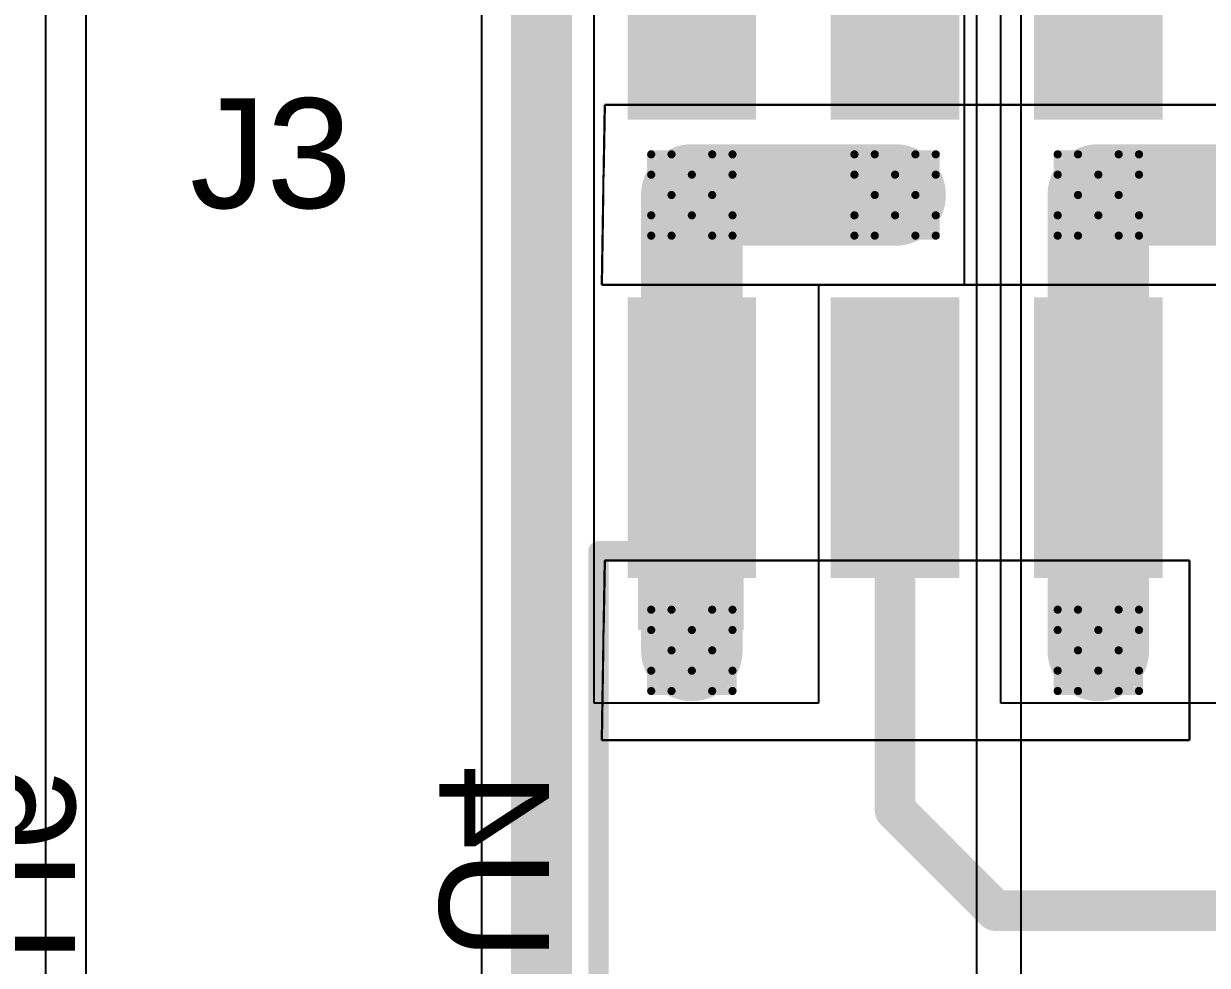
# Model space of a CAD drawing. Header units: inches. Extents: x -6 to 328, y -6 to 90.
# Drawn here: x 15.78 to 23.17, y 2.04 to 7.92 of the extents above; entities that cross this region are included whole.
import ezdxf

# ---------------------------------------------------------------- set-up
doc = ezdxf.new("R2010")
doc.units = ezdxf.units.IN
for name, color, linetype in [('Bottom Layer', 5, 'Continuous'), ('Bottom Overlay', 54, 'Continuous'), ('Bottom Paste', 16, 'Continuous'), ('Bottom Solder', 6, 'Continuous'), ('Designators', 56, 'Continuous'), ('Drill Drawing', 1, 'Continuous'), ('GND', 76, 'Continuous'), ('PWR', 16, 'Continuous'), ('Top Layer', 1, 'Continuous'), ('Via Holes', 16, 'Continuous')]:
    doc.layers.add(name, color=color, linetype=linetype)
doc.styles.add('Arial', font='', dxfattribs={"height": 0.2})
doc.styles.get('Arial').set_extended_font_data('Arial')

# ---------------------------------------------------------------- blocks, each defined once
blk = doc.blocks.new('SOIC_8_B_5')
at = {"layer": 'Bottom Layer'}
for points in [[(-3.475, 1.605), (-3.475, 2.205), (-1.925, 2.205), (-1.925, 1.605)], [(1.925, 1.605), (1.925, 2.205), (3.475, 2.205), (3.475, 1.605)], [(-3.475, 0.335), (-3.475, 0.935), (-1.925, 0.935), (-1.925, 0.335)], [(1.925, 0.335), (1.925, 0.935), (3.475, 0.935), (3.475, 0.335)], [(-3.475, -0.935), (-3.475, -0.335), (-1.925, -0.335), (-1.925, -0.935)], [(1.925, -0.935), (1.925, -0.335), (3.475, -0.335), (3.475, -0.935)], [(-3.475, -2.205), (-3.475, -1.605), (-1.925, -1.605), (-1.925, -2.205)], [(1.925, -2.205), (1.925, -1.605), (3.475, -1.605), (3.475, -2.205)]]:
    blk.add_hatch(color=5, dxfattribs=at).paths.add_polyline_path(points)
at = {"layer": 'Bottom Overlay'}
blk.add_hatch(color=54, dxfattribs=at).paths.add_polyline_path([(-1.8285, -2.2427), (-1.4983, -2.2427), (-1.4983, -1.5823), (-1.8285, -1.5823)])
at = {"layer": 'Bottom Paste'}
for points in [[(-3.475, 1.605), (-3.475, 2.205), (-1.925, 2.205), (-1.925, 1.605)], [(1.925, 1.605), (1.925, 2.205), (3.475, 2.205), (3.475, 1.605)], [(-3.475, 0.335), (-3.475, 0.935), (-1.925, 0.935), (-1.925, 0.335)], [(1.925, 0.335), (1.925, 0.935), (3.475, 0.935), (3.475, 0.335)], [(-3.475, -0.935), (-3.475, -0.335), (-1.925, -0.335), (-1.925, -0.935)], [(1.925, -0.935), (1.925, -0.335), (3.475, -0.335), (3.475, -0.935)], [(-3.475, -2.205), (-3.475, -1.605), (-1.925, -1.605), (-1.925, -2.205)], [(1.925, -2.205), (1.925, -1.605), (3.475, -1.605), (3.475, -2.205)]]:
    blk.add_hatch(color=16, dxfattribs=at).paths.add_polyline_path(points)
at = {"layer": 'Bottom Solder'}
for points in [[(-3.5766, 1.5034), (-3.5766, 2.3066), (-1.8234, 2.3066), (-1.8234, 1.5034)], [(1.8234, 1.5034), (1.8234, 2.3066), (3.5766, 2.3066), (3.5766, 1.5034)], [(-3.5766, 0.2334), (-3.5766, 1.0366), (-1.8234, 1.0366), (-1.8234, 0.2334)], [(1.8234, 0.2334), (1.8234, 1.0366), (3.5766, 1.0366), (3.5766, 0.2334)], [(-3.5766, -1.0366), (-3.5766, -0.2334), (-1.8234, -0.2334), (-1.8234, -1.0366)], [(1.8234, -1.0366), (1.8234, -0.2334), (3.5766, -0.2334), (3.5766, -1.0366)], [(-3.5766, -2.3066), (-3.5766, -1.5034), (-1.8234, -1.5034), (-1.8234, -2.3066)], [(1.8234, -2.3066), (1.8234, -1.5034), (3.5766, -1.5034), (3.5766, -2.3066)]]:
    blk.add_hatch(color=6, dxfattribs=at).paths.add_polyline_path(points)
at = {"layer": 'Bottom Overlay'}
for points in [[(1.9906, 2.4892, 0.127, 0.127, 0), (-1.9906, 2.4892, 0.127, 0.127, 0)], [(-1.9906, 2.3114, 0.127, 0.127, 0), (-1.9906, 2.4892, 0.127, 0.127, 0)], [(1.9906, 2.3114, 0.127, 0.127, 0), (1.9906, 2.4892, 0.127, 0.127, 0)], [(-3.7592, -2.032, 0.127, 0.127, 0), (-3.7592, -1.778, 0.127, 0.127, 0)], [(-3.6322, -1.905, 0.127, 0.127, 0), (-3.7592, -1.778, 0.127, 0.127, 0)], [(-3.7592, -2.032, 0.127, 0.127, 0), (-3.6322, -1.905, 0.127, 0.127, 0)], [(-1.9906, -2.4892, 0.127, 0.127, 0), (-1.9906, -2.3114, 0.127, 0.127, 0)], [(1.9906, -2.4892, 0.127, 0.127, 0), (1.9906, -2.3114, 0.127, 0.127, 0)], [(1.9906, -2.4892, 0.127, 0.127, 0), (-1.9906, -2.4892, 0.127, 0.127, 0)]]:
    blk.add_lwpolyline(points, format="xyseb", dxfattribs=at)
for points in [[(-2.0223, 2.4892, 0.0635, 0.0635, 1), (-1.9588, 2.4892, 0.0635, 0.0635, 1)], [(-2.0223, 2.4892, 0.0635, 0.0635, 1), (-1.9588, 2.4892, 0.0635, 0.0635, 1)], [(1.9588, 2.4892, 0.0635, 0.0635, 1), (2.0223, 2.4892, 0.0635, 0.0635, 1)], [(1.9588, 2.4892, 0.0635, 0.0635, 1), (2.0223, 2.4892, 0.0635, 0.0635, 1)], [(-2.0223, 2.3114, 0.0635, 0.0635, 1), (-1.9588, 2.3114, 0.0635, 0.0635, 1)], [(1.9588, 2.3114, 0.0635, 0.0635, 1), (2.0223, 2.3114, 0.0635, 0.0635, 1)], [(-3.791, -1.778, 0.0635, 0.0635, 1), (-3.7275, -1.778, 0.0635, 0.0635, 1)], [(-3.791, -1.778, 0.0635, 0.0635, 1), (-3.7275, -1.778, 0.0635, 0.0635, 1)], [(-3.6639, -1.905, 0.0635, 0.0635, 1), (-3.6004, -1.905, 0.0635, 0.0635, 1)], [(-3.6639, -1.905, 0.0635, 0.0635, 1), (-3.6004, -1.905, 0.0635, 0.0635, 1)], [(-3.791, -2.032, 0.0635, 0.0635, 1), (-3.7275, -2.032, 0.0635, 0.0635, 1)], [(-3.791, -2.032, 0.0635, 0.0635, 1), (-3.7275, -2.032, 0.0635, 0.0635, 1)], [(-2.0223, -2.3114, 0.0635, 0.0635, 1), (-1.9588, -2.3114, 0.0635, 0.0635, 1)], [(1.9588, -2.3114, 0.0635, 0.0635, 1), (2.0223, -2.3114, 0.0635, 0.0635, 1)], [(-2.0223, -2.4892, 0.0635, 0.0635, 1), (-1.9588, -2.4892, 0.0635, 0.0635, 1)], [(-2.0223, -2.4892, 0.0635, 0.0635, 1), (-1.9588, -2.4892, 0.0635, 0.0635, 1)], [(1.9588, -2.4892, 0.0635, 0.0635, 1), (2.0223, -2.4892, 0.0635, 0.0635, 1)], [(1.9588, -2.4892, 0.0635, 0.0635, 1), (2.0223, -2.4892, 0.0635, 0.0635, 1)]]:
    blk.add_lwpolyline(points, format="xyseb", close=True, dxfattribs=at)
blk = doc.blocks.new('SOIC_8_B_6')
at = {"layer": 'Bottom Layer'}
for points in [[(-3.475, 1.605), (-3.475, 2.205), (-1.925, 2.205), (-1.925, 1.605)], [(1.925, 1.605), (1.925, 2.205), (3.475, 2.205), (3.475, 1.605)], [(-3.475, 0.335), (-3.475, 0.935), (-1.925, 0.935), (-1.925, 0.335)], [(1.925, 0.335), (1.925, 0.935), (3.475, 0.935), (3.475, 0.335)], [(-3.475, -0.935), (-3.475, -0.335), (-1.925, -0.335), (-1.925, -0.935)], [(1.925, -0.935), (1.925, -0.335), (3.475, -0.335), (3.475, -0.935)], [(-3.475, -2.205), (-3.475, -1.605), (-1.925, -1.605), (-1.925, -2.205)], [(1.925, -2.205), (1.925, -1.605), (3.475, -1.605), (3.475, -2.205)]]:
    blk.add_hatch(color=5, dxfattribs=at).paths.add_polyline_path(points)
at = {"layer": 'Bottom Overlay'}
blk.add_hatch(color=54, dxfattribs=at).paths.add_polyline_path([(-1.8286, -2.2422), (-1.4984, -2.2422), (-1.4984, -1.5818), (-1.8286, -1.5818)])
at = {"layer": 'Bottom Paste'}
for points in [[(-3.475, 1.605), (-3.475, 2.205), (-1.925, 2.205), (-1.925, 1.605)], [(1.925, 1.605), (1.925, 2.205), (3.475, 2.205), (3.475, 1.605)], [(-3.475, 0.335), (-3.475, 0.935), (-1.925, 0.935), (-1.925, 0.335)], [(1.925, 0.335), (1.925, 0.935), (3.475, 0.935), (3.475, 0.335)], [(-3.475, -0.935), (-3.475, -0.335), (-1.925, -0.335), (-1.925, -0.935)], [(1.925, -0.935), (1.925, -0.335), (3.475, -0.335), (3.475, -0.935)], [(-3.475, -2.205), (-3.475, -1.605), (-1.925, -1.605), (-1.925, -2.205)], [(1.925, -2.205), (1.925, -1.605), (3.475, -1.605), (3.475, -2.205)]]:
    blk.add_hatch(color=16, dxfattribs=at).paths.add_polyline_path(points)
at = {"layer": 'Bottom Solder'}
for points in [[(-3.5766, 1.5034), (-3.5766, 2.3066), (-1.8234, 2.3066), (-1.8234, 1.5034)], [(1.8234, 1.5034), (1.8234, 2.3066), (3.5766, 2.3066), (3.5766, 1.5034)], [(-3.5766, 0.2334), (-3.5766, 1.0366), (-1.8234, 1.0366), (-1.8234, 0.2334)], [(1.8234, 0.2334), (1.8234, 1.0366), (3.5766, 1.0366), (3.5766, 0.2334)], [(-3.5766, -1.0366), (-3.5766, -0.2334), (-1.8234, -0.2334), (-1.8234, -1.0366)], [(1.8234, -1.0366), (1.8234, -0.2334), (3.5766, -0.2334), (3.5766, -1.0366)], [(-3.5766, -2.3066), (-3.5766, -1.5034), (-1.8234, -1.5034), (-1.8234, -2.3066)], [(1.8234, -2.3066), (1.8234, -1.5034), (3.5766, -1.5034), (3.5766, -2.3066)]]:
    blk.add_hatch(color=6, dxfattribs=at).paths.add_polyline_path(points)
at = {"layer": 'Bottom Overlay'}
for points in [[(1.9906, 2.4892, 0.127, 0.127, 0), (-1.9906, 2.4892, 0.127, 0.127, 0)], [(-1.9906, 2.3114, 0.127, 0.127, 0), (-1.9906, 2.4892, 0.127, 0.127, 0)], [(1.9906, 2.3114, 0.127, 0.127, 0), (1.9906, 2.4892, 0.127, 0.127, 0)], [(-3.7592, -2.032, 0.127, 0.127, 0), (-3.7592, -1.778, 0.127, 0.127, 0)], [(-3.6322, -1.905, 0.127, 0.127, 0), (-3.7592, -1.778, 0.127, 0.127, 0)], [(-3.7592, -2.032, 0.127, 0.127, 0), (-3.6322, -1.905, 0.127, 0.127, 0)], [(-1.9906, -2.4892, 0.127, 0.127, 0), (-1.9906, -2.3114, 0.127, 0.127, 0)], [(1.9906, -2.4892, 0.127, 0.127, 0), (1.9906, -2.3114, 0.127, 0.127, 0)], [(1.9906, -2.4892, 0.127, 0.127, 0), (-1.9906, -2.4892, 0.127, 0.127, 0)]]:
    blk.add_lwpolyline(points, format="xyseb", dxfattribs=at)
for points in [[(-2.0223, 2.4892, 0.0635, 0.0635, 1), (-1.9588, 2.4892, 0.0635, 0.0635, 1)], [(-2.0223, 2.4892, 0.0635, 0.0635, 1), (-1.9588, 2.4892, 0.0635, 0.0635, 1)], [(1.9588, 2.4892, 0.0635, 0.0635, 1), (2.0223, 2.4892, 0.0635, 0.0635, 1)], [(1.9588, 2.4892, 0.0635, 0.0635, 1), (2.0223, 2.4892, 0.0635, 0.0635, 1)], [(-2.0223, 2.3114, 0.0635, 0.0635, 1), (-1.9588, 2.3114, 0.0635, 0.0635, 1)], [(1.9588, 2.3114, 0.0635, 0.0635, 1), (2.0223, 2.3114, 0.0635, 0.0635, 1)], [(-3.791, -1.778, 0.0635, 0.0635, 1), (-3.7275, -1.778, 0.0635, 0.0635, 1)], [(-3.791, -1.778, 0.0635, 0.0635, 1), (-3.7275, -1.778, 0.0635, 0.0635, 1)], [(-3.6639, -1.905, 0.0635, 0.0635, 1), (-3.6004, -1.905, 0.0635, 0.0635, 1)], [(-3.6639, -1.905, 0.0635, 0.0635, 1), (-3.6004, -1.905, 0.0635, 0.0635, 1)], [(-3.791, -2.032, 0.0635, 0.0635, 1), (-3.7275, -2.032, 0.0635, 0.0635, 1)], [(-3.791, -2.032, 0.0635, 0.0635, 1), (-3.7275, -2.032, 0.0635, 0.0635, 1)], [(-2.0223, -2.3114, 0.0635, 0.0635, 1), (-1.9588, -2.3114, 0.0635, 0.0635, 1)], [(1.9588, -2.3114, 0.0635, 0.0635, 1), (2.0223, -2.3114, 0.0635, 0.0635, 1)], [(-2.0223, -2.4892, 0.0635, 0.0635, 1), (-1.9588, -2.4892, 0.0635, 0.0635, 1)], [(-2.0223, -2.4892, 0.0635, 0.0635, 1), (-1.9588, -2.4892, 0.0635, 0.0635, 1)], [(1.9588, -2.4892, 0.0635, 0.0635, 1), (2.0223, -2.4892, 0.0635, 0.0635, 1)], [(1.9588, -2.4892, 0.0635, 0.0635, 1), (2.0223, -2.4892, 0.0635, 0.0635, 1)]]:
    blk.add_lwpolyline(points, format="xyseb", close=True, dxfattribs=at)

msp = doc.modelspace()

# ---------------------------------------------------------------- hatches: boundary and pattern name
at = {"layer": 'Bottom Layer'}
h = msp.add_hatch(color=5, dxfattribs=at)
edge = h.paths.add_edge_path()
edge.add_arc((19.9532, 6.8476), 0.3, 0, 360)
h = msp.add_hatch(color=5, dxfattribs=at)
edge = h.paths.add_edge_path()
edge.add_arc((21.2232, 6.8476), 0.3, 0, 360)
h = msp.add_hatch(color=5, dxfattribs=at)
edge = h.paths.add_edge_path()
edge.add_arc((22.4932, 6.8476), 0.3, 0, 360)
h = msp.add_hatch(color=5, dxfattribs=at)
edge = h.paths.add_edge_path()
edge.add_arc((19.9532, 4.0028), 0.3, 0, 360)
h = msp.add_hatch(color=5, dxfattribs=at)
edge = h.paths.add_edge_path()
edge.add_arc((22.4932, 4.0028), 0.3, 0, 360)
at = {"layer": 'GND'}
h = msp.add_hatch(color=76, dxfattribs=at)
edge = h.paths.add_edge_path()
edge.add_arc((19.9532, 6.8476), 0.3, 0, 360)
h = msp.add_hatch(color=76, dxfattribs=at)
edge = h.paths.add_edge_path()
edge.add_arc((21.2232, 6.8476), 0.3, 0, 360)
h = msp.add_hatch(color=76, dxfattribs=at)
edge = h.paths.add_edge_path()
edge.add_arc((22.4932, 6.8476), 0.3, 0, 360)
h = msp.add_hatch(color=76, dxfattribs=at)
edge = h.paths.add_edge_path()
edge.add_arc((19.9532, 4.0028), 0.3, 0, 360)
h = msp.add_hatch(color=76, dxfattribs=at)
edge = h.paths.add_edge_path()
edge.add_arc((22.4932, 4.0028), 0.3, 0, 360)
at = {"layer": 'PWR'}
h = msp.add_hatch(color=16, dxfattribs=at)
edge = h.paths.add_edge_path()
edge.add_arc((19.9532, 6.8476), 0.3, 0, 360)
h = msp.add_hatch(color=16, dxfattribs=at)
edge = h.paths.add_edge_path()
edge.add_arc((21.2232, 6.8476), 0.3, 0, 360)
h = msp.add_hatch(color=16, dxfattribs=at)
edge = h.paths.add_edge_path()
edge.add_arc((22.4932, 6.8476), 0.3, 0, 360)
h = msp.add_hatch(color=16, dxfattribs=at)
edge = h.paths.add_edge_path()
edge.add_arc((19.9532, 4.0028), 0.3, 0, 360)
h = msp.add_hatch(color=16, dxfattribs=at)
edge = h.paths.add_edge_path()
edge.add_arc((22.4932, 4.0028), 0.3, 0, 360)
at = {"layer": 'Top Layer'}
h = msp.add_hatch(color=1, dxfattribs=at)
edge = h.paths.add_edge_path()
edge.add_arc((19.9532, 6.8476), 0.3, 0, 360)
h = msp.add_hatch(color=1, dxfattribs=at)
edge = h.paths.add_edge_path()
edge.add_arc((21.2232, 6.8476), 0.3, 0, 360)
h = msp.add_hatch(color=1, dxfattribs=at)
edge = h.paths.add_edge_path()
edge.add_arc((22.4932, 6.8476), 0.3, 0, 360)
h = msp.add_hatch(color=1, dxfattribs=at)
edge = h.paths.add_edge_path()
edge.add_arc((19.9532, 4.0028), 0.3, 0, 360)
h = msp.add_hatch(color=1, dxfattribs=at)
edge = h.paths.add_edge_path()
edge.add_arc((22.4932, 4.0028), 0.3, 0, 360)
at = {"layer": 'Via Holes'}
h = msp.add_hatch(color=7, dxfattribs=at)
edge = h.paths.add_edge_path()
edge.add_arc((19.9532, 6.8476), 0.15, 0, 360)
h = msp.add_hatch(color=7, dxfattribs=at)
edge = h.paths.add_edge_path()
edge.add_arc((21.2232, 6.8476), 0.15, 0, 360)
h = msp.add_hatch(color=7, dxfattribs=at)
edge = h.paths.add_edge_path()
edge.add_arc((22.4932, 6.8476), 0.15, 0, 360)
h = msp.add_hatch(color=7, dxfattribs=at)
edge = h.paths.add_edge_path()
edge.add_arc((19.9532, 4.0028), 0.15, 0, 360)
h = msp.add_hatch(color=7, dxfattribs=at)
edge = h.paths.add_edge_path()
edge.add_arc((22.4932, 4.0028), 0.15, 0, 360)

# ---------------------------------------------------------------- linework, layer by layer
at = {"layer": 'Bottom Layer'}
for p, q in [((19.3436, 3.6726), (19.3436, 9.8233)), ((21.655, 9.8194), (21.655, 6.284)), ((21.8836, 3.6726), (21.8836, 9.8233)), ((21.655, 6.284), (20.7454, 6.284)), ((20.7454, 6.284), (20.7454, 4.3784)), ((20.7454, 4.3784), (20.7454, 3.6726)), ((20.7454, 3.6726), (19.3436, 3.6726)), ((23.2854, 3.6726), (21.8836, 3.6726))]:
    msp.add_line(p, q, dxfattribs=at)
for points in [[(21.2232, 3.0045, 0.254, 0.254, 0), (21.2232, 5.3312, 0.254, 0.254, 0)], [(21.2232, 3.0045, 0.254, 0.254, 0), (21.8505, 2.3772, 0.254, 0.254, 0)], [(21.8505, 2.3772, 0.254, 0.254, 0), (25.1602, 2.3772, 0.254, 0.254, 0)]]:
    msp.add_lwpolyline(points, format="xyseb", dxfattribs=at)
for points in [[(21.1597, 5.3312, 0.127, 0.127, 1), (21.2867, 5.3312, 0.127, 0.127, 1)], [(21.1597, 3.0045, 0.127, 0.127, 1), (21.2867, 3.0045, 0.127, 0.127, 1)], [(21.1597, 3.0045, 0.127, 0.127, 1), (21.2867, 3.0045, 0.127, 0.127, 1)], [(21.787, 2.3772, 0.127, 0.127, 1), (21.914, 2.3772, 0.127, 0.127, 1)], [(21.787, 2.3772, 0.127, 0.127, 1), (21.914, 2.3772, 0.127, 0.127, 1)]]:
    msp.add_lwpolyline(points, format="xyseb", close=True, dxfattribs=at)
at = {"layer": 'Drill Drawing'}
for points in [[(19.6992, 6.9746, 0.0508, 0.0508, 0), (19.6992, 7.1016, 0.0508, 0.0508, 0)], [(19.6992, 7.1016, 0.0508, 0.0508, 0), (19.8262, 7.1016, 0.0508, 0.0508, 0)], [(19.8262, 7.1016, 0.0508, 0.0508, 0), (19.9532, 6.9746, 0.0508, 0.0508, 0)], [(19.9532, 6.9746, 0.0508, 0.0508, 0), (20.0802, 7.1016, 0.0508, 0.0508, 0)], [(20.0802, 7.1016, 0.0508, 0.0508, 0), (20.2072, 7.1016, 0.0508, 0.0508, 0)], [(20.2072, 6.9746, 0.0508, 0.0508, 0), (20.2072, 7.1016, 0.0508, 0.0508, 0)], [(20.9692, 6.9746, 0.0508, 0.0508, 0), (20.9692, 7.1016, 0.0508, 0.0508, 0)], [(20.9692, 7.1016, 0.0508, 0.0508, 0), (21.0962, 7.1016, 0.0508, 0.0508, 0)], [(21.0962, 7.1016, 0.0508, 0.0508, 0), (21.2232, 6.9746, 0.0508, 0.0508, 0)], [(21.2232, 6.9746, 0.0508, 0.0508, 0), (21.3502, 7.1016, 0.0508, 0.0508, 0)], [(21.3502, 7.1016, 0.0508, 0.0508, 0), (21.4772, 7.1016, 0.0508, 0.0508, 0)], [(21.4772, 6.9746, 0.0508, 0.0508, 0), (21.4772, 7.1016, 0.0508, 0.0508, 0)], [(22.2392, 6.9746, 0.0508, 0.0508, 0), (22.2392, 7.1016, 0.0508, 0.0508, 0)], [(22.2392, 7.1016, 0.0508, 0.0508, 0), (22.3662, 7.1016, 0.0508, 0.0508, 0)], [(22.3662, 7.1016, 0.0508, 0.0508, 0), (22.4932, 6.9746, 0.0508, 0.0508, 0)], [(22.4932, 6.9746, 0.0508, 0.0508, 0), (22.6202, 7.1016, 0.0508, 0.0508, 0)], [(22.6202, 7.1016, 0.0508, 0.0508, 0), (22.7472, 7.1016, 0.0508, 0.0508, 0)], [(22.7472, 6.9746, 0.0508, 0.0508, 0), (22.7472, 7.1016, 0.0508, 0.0508, 0)], [(19.6992, 6.9746, 0.0508, 0.0508, 0), (19.8262, 6.8476, 0.0508, 0.0508, 0)], [(20.0802, 6.8476, 0.0508, 0.0508, 0), (20.2072, 6.9746, 0.0508, 0.0508, 0)], [(20.9692, 6.9746, 0.0508, 0.0508, 0), (21.0962, 6.8476, 0.0508, 0.0508, 0)], [(21.3502, 6.8476, 0.0508, 0.0508, 0), (21.4772, 6.9746, 0.0508, 0.0508, 0)], [(22.2392, 6.9746, 0.0508, 0.0508, 0), (22.3662, 6.8476, 0.0508, 0.0508, 0)], [(22.6202, 6.8476, 0.0508, 0.0508, 0), (22.7472, 6.9746, 0.0508, 0.0508, 0)], [(19.6992, 6.7206, 0.0508, 0.0508, 0), (19.8262, 6.8476, 0.0508, 0.0508, 0)], [(20.0802, 6.8476, 0.0508, 0.0508, 0), (20.2072, 6.7206, 0.0508, 0.0508, 0)], [(20.9692, 6.7206, 0.0508, 0.0508, 0), (21.0962, 6.8476, 0.0508, 0.0508, 0)], [(21.3502, 6.8476, 0.0508, 0.0508, 0), (21.4772, 6.7206, 0.0508, 0.0508, 0)], [(22.2392, 6.7206, 0.0508, 0.0508, 0), (22.3662, 6.8476, 0.0508, 0.0508, 0)], [(22.6202, 6.8476, 0.0508, 0.0508, 0), (22.7472, 6.7206, 0.0508, 0.0508, 0)], [(19.6992, 6.5936, 0.0508, 0.0508, 0), (19.6992, 6.7206, 0.0508, 0.0508, 0)], [(19.8262, 6.5936, 0.0508, 0.0508, 0), (19.9532, 6.7206, 0.0508, 0.0508, 0)], [(19.9532, 6.7206, 0.0508, 0.0508, 0), (20.0802, 6.5936, 0.0508, 0.0508, 0)], [(20.2072, 6.5936, 0.0508, 0.0508, 0), (20.2072, 6.7206, 0.0508, 0.0508, 0)], [(20.9692, 6.5936, 0.0508, 0.0508, 0), (20.9692, 6.7206, 0.0508, 0.0508, 0)], [(21.0962, 6.5936, 0.0508, 0.0508, 0), (21.2232, 6.7206, 0.0508, 0.0508, 0)], [(21.2232, 6.7206, 0.0508, 0.0508, 0), (21.3502, 6.5936, 0.0508, 0.0508, 0)], [(21.4772, 6.5936, 0.0508, 0.0508, 0), (21.4772, 6.7206, 0.0508, 0.0508, 0)], [(22.2392, 6.5936, 0.0508, 0.0508, 0), (22.2392, 6.7206, 0.0508, 0.0508, 0)], [(22.3662, 6.5936, 0.0508, 0.0508, 0), (22.4932, 6.7206, 0.0508, 0.0508, 0)], [(22.4932, 6.7206, 0.0508, 0.0508, 0), (22.6202, 6.5936, 0.0508, 0.0508, 0)], [(22.7472, 6.5936, 0.0508, 0.0508, 0), (22.7472, 6.7206, 0.0508, 0.0508, 0)], [(19.6992, 6.5936, 0.0508, 0.0508, 0), (19.8262, 6.5936, 0.0508, 0.0508, 0)], [(20.0802, 6.5936, 0.0508, 0.0508, 0), (20.2072, 6.5936, 0.0508, 0.0508, 0)], [(20.9692, 6.5936, 0.0508, 0.0508, 0), (21.0962, 6.5936, 0.0508, 0.0508, 0)], [(21.3502, 6.5936, 0.0508, 0.0508, 0), (21.4772, 6.5936, 0.0508, 0.0508, 0)], [(22.2392, 6.5936, 0.0508, 0.0508, 0), (22.3662, 6.5936, 0.0508, 0.0508, 0)], [(22.6202, 6.5936, 0.0508, 0.0508, 0), (22.7472, 6.5936, 0.0508, 0.0508, 0)], [(19.6992, 4.1298, 0.0508, 0.0508, 0), (19.6992, 4.2568, 0.0508, 0.0508, 0)], [(19.6992, 4.2568, 0.0508, 0.0508, 0), (19.8262, 4.2568, 0.0508, 0.0508, 0)], [(19.8262, 4.2568, 0.0508, 0.0508, 0), (19.9532, 4.1298, 0.0508, 0.0508, 0)], [(19.9532, 4.1298, 0.0508, 0.0508, 0), (20.0802, 4.2568, 0.0508, 0.0508, 0)], [(20.0802, 4.2568, 0.0508, 0.0508, 0), (20.2072, 4.2568, 0.0508, 0.0508, 0)], [(20.2072, 4.1298, 0.0508, 0.0508, 0), (20.2072, 4.2568, 0.0508, 0.0508, 0)], [(22.2392, 4.1298, 0.0508, 0.0508, 0), (22.2392, 4.2568, 0.0508, 0.0508, 0)], [(22.2392, 4.2568, 0.0508, 0.0508, 0), (22.3662, 4.2568, 0.0508, 0.0508, 0)], [(22.3662, 4.2568, 0.0508, 0.0508, 0), (22.4932, 4.1298, 0.0508, 0.0508, 0)], [(22.4932, 4.1298, 0.0508, 0.0508, 0), (22.6202, 4.2568, 0.0508, 0.0508, 0)], [(22.6202, 4.2568, 0.0508, 0.0508, 0), (22.7472, 4.2568, 0.0508, 0.0508, 0)], [(22.7472, 4.1298, 0.0508, 0.0508, 0), (22.7472, 4.2568, 0.0508, 0.0508, 0)], [(19.6992, 4.1298, 0.0508, 0.0508, 0), (19.8262, 4.0028, 0.0508, 0.0508, 0)], [(20.0802, 4.0028, 0.0508, 0.0508, 0), (20.2072, 4.1298, 0.0508, 0.0508, 0)], [(22.2392, 4.1298, 0.0508, 0.0508, 0), (22.3662, 4.0028, 0.0508, 0.0508, 0)], [(22.6202, 4.0028, 0.0508, 0.0508, 0), (22.7472, 4.1298, 0.0508, 0.0508, 0)], [(19.6992, 3.8758, 0.0508, 0.0508, 0), (19.8262, 4.0028, 0.0508, 0.0508, 0)], [(20.0802, 4.0028, 0.0508, 0.0508, 0), (20.2072, 3.8758, 0.0508, 0.0508, 0)], [(22.2392, 3.8758, 0.0508, 0.0508, 0), (22.3662, 4.0028, 0.0508, 0.0508, 0)], [(22.6202, 4.0028, 0.0508, 0.0508, 0), (22.7472, 3.8758, 0.0508, 0.0508, 0)], [(19.6992, 3.7488, 0.0508, 0.0508, 0), (19.6992, 3.8758, 0.0508, 0.0508, 0)], [(19.8262, 3.7488, 0.0508, 0.0508, 0), (19.9532, 3.8758, 0.0508, 0.0508, 0)], [(19.9532, 3.8758, 0.0508, 0.0508, 0), (20.0802, 3.7488, 0.0508, 0.0508, 0)], [(20.2072, 3.7488, 0.0508, 0.0508, 0), (20.2072, 3.8758, 0.0508, 0.0508, 0)], [(22.2392, 3.7488, 0.0508, 0.0508, 0), (22.2392, 3.8758, 0.0508, 0.0508, 0)], [(22.3662, 3.7488, 0.0508, 0.0508, 0), (22.4932, 3.8758, 0.0508, 0.0508, 0)], [(22.4932, 3.8758, 0.0508, 0.0508, 0), (22.6202, 3.7488, 0.0508, 0.0508, 0)], [(22.7472, 3.7488, 0.0508, 0.0508, 0), (22.7472, 3.8758, 0.0508, 0.0508, 0)], [(19.6992, 3.7488, 0.0508, 0.0508, 0), (19.8262, 3.7488, 0.0508, 0.0508, 0)], [(20.0802, 3.7488, 0.0508, 0.0508, 0), (20.2072, 3.7488, 0.0508, 0.0508, 0)], [(22.2392, 3.7488, 0.0508, 0.0508, 0), (22.3662, 3.7488, 0.0508, 0.0508, 0)], [(22.6202, 3.7488, 0.0508, 0.0508, 0), (22.7472, 3.7488, 0.0508, 0.0508, 0)]]:
    msp.add_lwpolyline(points, format="xyseb", dxfattribs=at)
for points in [[(19.6865, 7.1016, 0.0254, 0.0254, 1), (19.7119, 7.1016, 0.0254, 0.0254, 1)], [(19.6865, 7.1016, 0.0254, 0.0254, 1), (19.7119, 7.1016, 0.0254, 0.0254, 1)], [(19.8135, 7.1016, 0.0254, 0.0254, 1), (19.8389, 7.1016, 0.0254, 0.0254, 1)], [(19.8135, 7.1016, 0.0254, 0.0254, 1), (19.8389, 7.1016, 0.0254, 0.0254, 1)], [(20.0675, 7.1016, 0.0254, 0.0254, 1), (20.0929, 7.1016, 0.0254, 0.0254, 1)], [(20.0675, 7.1016, 0.0254, 0.0254, 1), (20.0929, 7.1016, 0.0254, 0.0254, 1)], [(20.1945, 7.1016, 0.0254, 0.0254, 1), (20.2199, 7.1016, 0.0254, 0.0254, 1)], [(20.1945, 7.1016, 0.0254, 0.0254, 1), (20.2199, 7.1016, 0.0254, 0.0254, 1)], [(20.9565, 7.1016, 0.0254, 0.0254, 1), (20.9819, 7.1016, 0.0254, 0.0254, 1)], [(20.9565, 7.1016, 0.0254, 0.0254, 1), (20.9819, 7.1016, 0.0254, 0.0254, 1)], [(21.0835, 7.1016, 0.0254, 0.0254, 1), (21.1089, 7.1016, 0.0254, 0.0254, 1)], [(21.0835, 7.1016, 0.0254, 0.0254, 1), (21.1089, 7.1016, 0.0254, 0.0254, 1)], [(21.3375, 7.1016, 0.0254, 0.0254, 1), (21.3629, 7.1016, 0.0254, 0.0254, 1)], [(21.3375, 7.1016, 0.0254, 0.0254, 1), (21.3629, 7.1016, 0.0254, 0.0254, 1)], [(21.4645, 7.1016, 0.0254, 0.0254, 1), (21.4899, 7.1016, 0.0254, 0.0254, 1)], [(21.4645, 7.1016, 0.0254, 0.0254, 1), (21.4899, 7.1016, 0.0254, 0.0254, 1)], [(22.2265, 7.1016, 0.0254, 0.0254, 1), (22.2519, 7.1016, 0.0254, 0.0254, 1)], [(22.2265, 7.1016, 0.0254, 0.0254, 1), (22.2519, 7.1016, 0.0254, 0.0254, 1)], [(22.3535, 7.1016, 0.0254, 0.0254, 1), (22.3789, 7.1016, 0.0254, 0.0254, 1)], [(22.3535, 7.1016, 0.0254, 0.0254, 1), (22.3789, 7.1016, 0.0254, 0.0254, 1)], [(22.6075, 7.1016, 0.0254, 0.0254, 1), (22.6329, 7.1016, 0.0254, 0.0254, 1)], [(22.6075, 7.1016, 0.0254, 0.0254, 1), (22.6329, 7.1016, 0.0254, 0.0254, 1)], [(22.7345, 7.1016, 0.0254, 0.0254, 1), (22.7599, 7.1016, 0.0254, 0.0254, 1)], [(22.7345, 7.1016, 0.0254, 0.0254, 1), (22.7599, 7.1016, 0.0254, 0.0254, 1)], [(19.6865, 6.9746, 0.0254, 0.0254, 1), (19.7119, 6.9746, 0.0254, 0.0254, 1)], [(19.6865, 6.9746, 0.0254, 0.0254, 1), (19.7119, 6.9746, 0.0254, 0.0254, 1)], [(19.9405, 6.9746, 0.0254, 0.0254, 1), (19.9659, 6.9746, 0.0254, 0.0254, 1)], [(19.9405, 6.9746, 0.0254, 0.0254, 1), (19.9659, 6.9746, 0.0254, 0.0254, 1)], [(20.1945, 6.9746, 0.0254, 0.0254, 1), (20.2199, 6.9746, 0.0254, 0.0254, 1)], [(20.1945, 6.9746, 0.0254, 0.0254, 1), (20.2199, 6.9746, 0.0254, 0.0254, 1)], [(20.9565, 6.9746, 0.0254, 0.0254, 1), (20.9819, 6.9746, 0.0254, 0.0254, 1)], [(20.9565, 6.9746, 0.0254, 0.0254, 1), (20.9819, 6.9746, 0.0254, 0.0254, 1)], [(21.2105, 6.9746, 0.0254, 0.0254, 1), (21.2359, 6.9746, 0.0254, 0.0254, 1)], [(21.2105, 6.9746, 0.0254, 0.0254, 1), (21.2359, 6.9746, 0.0254, 0.0254, 1)], [(21.4645, 6.9746, 0.0254, 0.0254, 1), (21.4899, 6.9746, 0.0254, 0.0254, 1)], [(21.4645, 6.9746, 0.0254, 0.0254, 1), (21.4899, 6.9746, 0.0254, 0.0254, 1)], [(22.2265, 6.9746, 0.0254, 0.0254, 1), (22.2519, 6.9746, 0.0254, 0.0254, 1)], [(22.2265, 6.9746, 0.0254, 0.0254, 1), (22.2519, 6.9746, 0.0254, 0.0254, 1)], [(22.4805, 6.9746, 0.0254, 0.0254, 1), (22.5059, 6.9746, 0.0254, 0.0254, 1)], [(22.4805, 6.9746, 0.0254, 0.0254, 1), (22.5059, 6.9746, 0.0254, 0.0254, 1)], [(22.7345, 6.9746, 0.0254, 0.0254, 1), (22.7599, 6.9746, 0.0254, 0.0254, 1)], [(22.7345, 6.9746, 0.0254, 0.0254, 1), (22.7599, 6.9746, 0.0254, 0.0254, 1)], [(19.8135, 6.8476, 0.0254, 0.0254, 1), (19.8389, 6.8476, 0.0254, 0.0254, 1)], [(19.8135, 6.8476, 0.0254, 0.0254, 1), (19.8389, 6.8476, 0.0254, 0.0254, 1)], [(20.0675, 6.8476, 0.0254, 0.0254, 1), (20.0929, 6.8476, 0.0254, 0.0254, 1)], [(20.0675, 6.8476, 0.0254, 0.0254, 1), (20.0929, 6.8476, 0.0254, 0.0254, 1)], [(21.0835, 6.8476, 0.0254, 0.0254, 1), (21.1089, 6.8476, 0.0254, 0.0254, 1)], [(21.0835, 6.8476, 0.0254, 0.0254, 1), (21.1089, 6.8476, 0.0254, 0.0254, 1)], [(21.3375, 6.8476, 0.0254, 0.0254, 1), (21.3629, 6.8476, 0.0254, 0.0254, 1)], [(21.3375, 6.8476, 0.0254, 0.0254, 1), (21.3629, 6.8476, 0.0254, 0.0254, 1)], [(22.3535, 6.8476, 0.0254, 0.0254, 1), (22.3789, 6.8476, 0.0254, 0.0254, 1)], [(22.3535, 6.8476, 0.0254, 0.0254, 1), (22.3789, 6.8476, 0.0254, 0.0254, 1)], [(22.6075, 6.8476, 0.0254, 0.0254, 1), (22.6329, 6.8476, 0.0254, 0.0254, 1)], [(22.6075, 6.8476, 0.0254, 0.0254, 1), (22.6329, 6.8476, 0.0254, 0.0254, 1)], [(19.6865, 6.7206, 0.0254, 0.0254, 1), (19.7119, 6.7206, 0.0254, 0.0254, 1)], [(19.6865, 6.7206, 0.0254, 0.0254, 1), (19.7119, 6.7206, 0.0254, 0.0254, 1)], [(19.9405, 6.7206, 0.0254, 0.0254, 1), (19.9659, 6.7206, 0.0254, 0.0254, 1)], [(19.9405, 6.7206, 0.0254, 0.0254, 1), (19.9659, 6.7206, 0.0254, 0.0254, 1)], [(20.1945, 6.7206, 0.0254, 0.0254, 1), (20.2199, 6.7206, 0.0254, 0.0254, 1)], [(20.1945, 6.7206, 0.0254, 0.0254, 1), (20.2199, 6.7206, 0.0254, 0.0254, 1)], [(20.9565, 6.7206, 0.0254, 0.0254, 1), (20.9819, 6.7206, 0.0254, 0.0254, 1)], [(20.9565, 6.7206, 0.0254, 0.0254, 1), (20.9819, 6.7206, 0.0254, 0.0254, 1)], [(21.2105, 6.7206, 0.0254, 0.0254, 1), (21.2359, 6.7206, 0.0254, 0.0254, 1)], [(21.2105, 6.7206, 0.0254, 0.0254, 1), (21.2359, 6.7206, 0.0254, 0.0254, 1)], [(21.4645, 6.7206, 0.0254, 0.0254, 1), (21.4899, 6.7206, 0.0254, 0.0254, 1)], [(21.4645, 6.7206, 0.0254, 0.0254, 1), (21.4899, 6.7206, 0.0254, 0.0254, 1)], [(22.2265, 6.7206, 0.0254, 0.0254, 1), (22.2519, 6.7206, 0.0254, 0.0254, 1)], [(22.2265, 6.7206, 0.0254, 0.0254, 1), (22.2519, 6.7206, 0.0254, 0.0254, 1)], [(22.4805, 6.7206, 0.0254, 0.0254, 1), (22.5059, 6.7206, 0.0254, 0.0254, 1)], [(22.4805, 6.7206, 0.0254, 0.0254, 1), (22.5059, 6.7206, 0.0254, 0.0254, 1)], [(22.7345, 6.7206, 0.0254, 0.0254, 1), (22.7599, 6.7206, 0.0254, 0.0254, 1)], [(22.7345, 6.7206, 0.0254, 0.0254, 1), (22.7599, 6.7206, 0.0254, 0.0254, 1)], [(19.6865, 6.5936, 0.0254, 0.0254, 1), (19.7119, 6.5936, 0.0254, 0.0254, 1)], [(19.6865, 6.5936, 0.0254, 0.0254, 1), (19.7119, 6.5936, 0.0254, 0.0254, 1)], [(19.8135, 6.5936, 0.0254, 0.0254, 1), (19.8389, 6.5936, 0.0254, 0.0254, 1)], [(19.8135, 6.5936, 0.0254, 0.0254, 1), (19.8389, 6.5936, 0.0254, 0.0254, 1)], [(20.0675, 6.5936, 0.0254, 0.0254, 1), (20.0929, 6.5936, 0.0254, 0.0254, 1)], [(20.0675, 6.5936, 0.0254, 0.0254, 1), (20.0929, 6.5936, 0.0254, 0.0254, 1)], [(20.1945, 6.5936, 0.0254, 0.0254, 1), (20.2199, 6.5936, 0.0254, 0.0254, 1)], [(20.1945, 6.5936, 0.0254, 0.0254, 1), (20.2199, 6.5936, 0.0254, 0.0254, 1)], [(20.9565, 6.5936, 0.0254, 0.0254, 1), (20.9819, 6.5936, 0.0254, 0.0254, 1)], [(20.9565, 6.5936, 0.0254, 0.0254, 1), (20.9819, 6.5936, 0.0254, 0.0254, 1)], [(21.0835, 6.5936, 0.0254, 0.0254, 1), (21.1089, 6.5936, 0.0254, 0.0254, 1)], [(21.0835, 6.5936, 0.0254, 0.0254, 1), (21.1089, 6.5936, 0.0254, 0.0254, 1)], [(21.3375, 6.5936, 0.0254, 0.0254, 1), (21.3629, 6.5936, 0.0254, 0.0254, 1)], [(21.3375, 6.5936, 0.0254, 0.0254, 1), (21.3629, 6.5936, 0.0254, 0.0254, 1)], [(21.4645, 6.5936, 0.0254, 0.0254, 1), (21.4899, 6.5936, 0.0254, 0.0254, 1)], [(21.4645, 6.5936, 0.0254, 0.0254, 1), (21.4899, 6.5936, 0.0254, 0.0254, 1)], [(22.2265, 6.5936, 0.0254, 0.0254, 1), (22.2519, 6.5936, 0.0254, 0.0254, 1)], [(22.2265, 6.5936, 0.0254, 0.0254, 1), (22.2519, 6.5936, 0.0254, 0.0254, 1)], [(22.3535, 6.5936, 0.0254, 0.0254, 1), (22.3789, 6.5936, 0.0254, 0.0254, 1)], [(22.3535, 6.5936, 0.0254, 0.0254, 1), (22.3789, 6.5936, 0.0254, 0.0254, 1)], [(22.6075, 6.5936, 0.0254, 0.0254, 1), (22.6329, 6.5936, 0.0254, 0.0254, 1)], [(22.6075, 6.5936, 0.0254, 0.0254, 1), (22.6329, 6.5936, 0.0254, 0.0254, 1)], [(22.7345, 6.5936, 0.0254, 0.0254, 1), (22.7599, 6.5936, 0.0254, 0.0254, 1)], [(22.7345, 6.5936, 0.0254, 0.0254, 1), (22.7599, 6.5936, 0.0254, 0.0254, 1)], [(19.6865, 4.2568, 0.0254, 0.0254, 1), (19.7119, 4.2568, 0.0254, 0.0254, 1)], [(19.6865, 4.2568, 0.0254, 0.0254, 1), (19.7119, 4.2568, 0.0254, 0.0254, 1)], [(19.8135, 4.2568, 0.0254, 0.0254, 1), (19.8389, 4.2568, 0.0254, 0.0254, 1)], [(19.8135, 4.2568, 0.0254, 0.0254, 1), (19.8389, 4.2568, 0.0254, 0.0254, 1)], [(20.0675, 4.2568, 0.0254, 0.0254, 1), (20.0929, 4.2568, 0.0254, 0.0254, 1)], [(20.0675, 4.2568, 0.0254, 0.0254, 1), (20.0929, 4.2568, 0.0254, 0.0254, 1)], [(20.1945, 4.2568, 0.0254, 0.0254, 1), (20.2199, 4.2568, 0.0254, 0.0254, 1)], [(20.1945, 4.2568, 0.0254, 0.0254, 1), (20.2199, 4.2568, 0.0254, 0.0254, 1)], [(22.2265, 4.2568, 0.0254, 0.0254, 1), (22.2519, 4.2568, 0.0254, 0.0254, 1)], [(22.2265, 4.2568, 0.0254, 0.0254, 1), (22.2519, 4.2568, 0.0254, 0.0254, 1)], [(22.3535, 4.2568, 0.0254, 0.0254, 1), (22.3789, 4.2568, 0.0254, 0.0254, 1)], [(22.3535, 4.2568, 0.0254, 0.0254, 1), (22.3789, 4.2568, 0.0254, 0.0254, 1)], [(22.6075, 4.2568, 0.0254, 0.0254, 1), (22.6329, 4.2568, 0.0254, 0.0254, 1)], [(22.6075, 4.2568, 0.0254, 0.0254, 1), (22.6329, 4.2568, 0.0254, 0.0254, 1)], [(22.7345, 4.2568, 0.0254, 0.0254, 1), (22.7599, 4.2568, 0.0254, 0.0254, 1)], [(22.7345, 4.2568, 0.0254, 0.0254, 1), (22.7599, 4.2568, 0.0254, 0.0254, 1)], [(19.6865, 4.1298, 0.0254, 0.0254, 1), (19.7119, 4.1298, 0.0254, 0.0254, 1)], [(19.6865, 4.1298, 0.0254, 0.0254, 1), (19.7119, 4.1298, 0.0254, 0.0254, 1)], [(19.9405, 4.1298, 0.0254, 0.0254, 1), (19.9659, 4.1298, 0.0254, 0.0254, 1)], [(19.9405, 4.1298, 0.0254, 0.0254, 1), (19.9659, 4.1298, 0.0254, 0.0254, 1)], [(20.1945, 4.1298, 0.0254, 0.0254, 1), (20.2199, 4.1298, 0.0254, 0.0254, 1)], [(20.1945, 4.1298, 0.0254, 0.0254, 1), (20.2199, 4.1298, 0.0254, 0.0254, 1)], [(22.2265, 4.1298, 0.0254, 0.0254, 1), (22.2519, 4.1298, 0.0254, 0.0254, 1)], [(22.2265, 4.1298, 0.0254, 0.0254, 1), (22.2519, 4.1298, 0.0254, 0.0254, 1)], [(22.4805, 4.1298, 0.0254, 0.0254, 1), (22.5059, 4.1298, 0.0254, 0.0254, 1)], [(22.4805, 4.1298, 0.0254, 0.0254, 1), (22.5059, 4.1298, 0.0254, 0.0254, 1)], [(22.7345, 4.1298, 0.0254, 0.0254, 1), (22.7599, 4.1298, 0.0254, 0.0254, 1)], [(22.7345, 4.1298, 0.0254, 0.0254, 1), (22.7599, 4.1298, 0.0254, 0.0254, 1)], [(19.8135, 4.0028, 0.0254, 0.0254, 1), (19.8389, 4.0028, 0.0254, 0.0254, 1)], [(19.8135, 4.0028, 0.0254, 0.0254, 1), (19.8389, 4.0028, 0.0254, 0.0254, 1)], [(20.0675, 4.0028, 0.0254, 0.0254, 1), (20.0929, 4.0028, 0.0254, 0.0254, 1)], [(20.0675, 4.0028, 0.0254, 0.0254, 1), (20.0929, 4.0028, 0.0254, 0.0254, 1)], [(22.3535, 4.0028, 0.0254, 0.0254, 1), (22.3789, 4.0028, 0.0254, 0.0254, 1)], [(22.3535, 4.0028, 0.0254, 0.0254, 1), (22.3789, 4.0028, 0.0254, 0.0254, 1)], [(22.6075, 4.0028, 0.0254, 0.0254, 1), (22.6329, 4.0028, 0.0254, 0.0254, 1)], [(22.6075, 4.0028, 0.0254, 0.0254, 1), (22.6329, 4.0028, 0.0254, 0.0254, 1)], [(19.6865, 3.8758, 0.0254, 0.0254, 1), (19.7119, 3.8758, 0.0254, 0.0254, 1)], [(19.6865, 3.8758, 0.0254, 0.0254, 1), (19.7119, 3.8758, 0.0254, 0.0254, 1)], [(19.9405, 3.8758, 0.0254, 0.0254, 1), (19.9659, 3.8758, 0.0254, 0.0254, 1)], [(19.9405, 3.8758, 0.0254, 0.0254, 1), (19.9659, 3.8758, 0.0254, 0.0254, 1)], [(20.1945, 3.8758, 0.0254, 0.0254, 1), (20.2199, 3.8758, 0.0254, 0.0254, 1)], [(20.1945, 3.8758, 0.0254, 0.0254, 1), (20.2199, 3.8758, 0.0254, 0.0254, 1)], [(22.2265, 3.8758, 0.0254, 0.0254, 1), (22.2519, 3.8758, 0.0254, 0.0254, 1)], [(22.2265, 3.8758, 0.0254, 0.0254, 1), (22.2519, 3.8758, 0.0254, 0.0254, 1)], [(22.4805, 3.8758, 0.0254, 0.0254, 1), (22.5059, 3.8758, 0.0254, 0.0254, 1)], [(22.4805, 3.8758, 0.0254, 0.0254, 1), (22.5059, 3.8758, 0.0254, 0.0254, 1)], [(22.7345, 3.8758, 0.0254, 0.0254, 1), (22.7599, 3.8758, 0.0254, 0.0254, 1)], [(22.7345, 3.8758, 0.0254, 0.0254, 1), (22.7599, 3.8758, 0.0254, 0.0254, 1)], [(19.6865, 3.7488, 0.0254, 0.0254, 1), (19.7119, 3.7488, 0.0254, 0.0254, 1)], [(19.6865, 3.7488, 0.0254, 0.0254, 1), (19.7119, 3.7488, 0.0254, 0.0254, 1)], [(19.8135, 3.7488, 0.0254, 0.0254, 1), (19.8389, 3.7488, 0.0254, 0.0254, 1)], [(19.8135, 3.7488, 0.0254, 0.0254, 1), (19.8389, 3.7488, 0.0254, 0.0254, 1)], [(20.0675, 3.7488, 0.0254, 0.0254, 1), (20.0929, 3.7488, 0.0254, 0.0254, 1)], [(20.0675, 3.7488, 0.0254, 0.0254, 1), (20.0929, 3.7488, 0.0254, 0.0254, 1)], [(20.1945, 3.7488, 0.0254, 0.0254, 1), (20.2199, 3.7488, 0.0254, 0.0254, 1)], [(20.1945, 3.7488, 0.0254, 0.0254, 1), (20.2199, 3.7488, 0.0254, 0.0254, 1)], [(22.2265, 3.7488, 0.0254, 0.0254, 1), (22.2519, 3.7488, 0.0254, 0.0254, 1)], [(22.2265, 3.7488, 0.0254, 0.0254, 1), (22.2519, 3.7488, 0.0254, 0.0254, 1)], [(22.3535, 3.7488, 0.0254, 0.0254, 1), (22.3789, 3.7488, 0.0254, 0.0254, 1)], [(22.3535, 3.7488, 0.0254, 0.0254, 1), (22.3789, 3.7488, 0.0254, 0.0254, 1)], [(22.6075, 3.7488, 0.0254, 0.0254, 1), (22.6329, 3.7488, 0.0254, 0.0254, 1)], [(22.6075, 3.7488, 0.0254, 0.0254, 1), (22.6329, 3.7488, 0.0254, 0.0254, 1)], [(22.7345, 3.7488, 0.0254, 0.0254, 1), (22.7599, 3.7488, 0.0254, 0.0254, 1)], [(22.7345, 3.7488, 0.0254, 0.0254, 1), (22.7599, 3.7488, 0.0254, 0.0254, 1)]]:
    msp.add_lwpolyline(points, format="xyseb", close=True, dxfattribs=at)
at = {"layer": 'GND'}
for p, q in [((19.3899, 6.2859), (19.4085, 7.4099)), ((19.4085, 7.4099), (19.4011, 6.9624)), ((19.4085, 7.4099), (24.3172, 7.4099)), ((24.3172, 7.4099), (19.4085, 7.4099)), ((19.4011, 6.9624), (19.3992, 6.9578)), ((19.3992, 6.9578), (19.3992, 6.8477)), ((19.3992, 6.8477), (19.3899, 6.2859)), ((24.3172, 6.2859), (19.3899, 6.2859)), ((19.3899, 6.2859), (24.3172, 6.2859)), ((19.3899, 3.4411), (19.4085, 4.5651)), ((19.4085, 4.5651), (19.4011, 4.1176)), ((19.4085, 4.5651), (23.0632, 4.5651)), ((23.0632, 4.5651), (19.4085, 4.5651)), ((23.0632, 4.5651), (23.0632, 3.4411)), ((23.0632, 3.4411), (23.0632, 4.5651)), ((19.4011, 4.1176), (19.3992, 4.113)), ((19.3992, 4.113), (19.3992, 4.0029)), ((19.3992, 4.0029), (19.3899, 3.4411)), ((23.0632, 3.4411), (19.3899, 3.4411)), ((19.3899, 3.4411), (23.0632, 3.4411))]:
    msp.add_line(p, q, dxfattribs=at)
at = {"layer": 'PWR'}
for p, q in [((15.9146, 10.3823), (15.9146, -5.391)), ((16.1686, -3.4266), (16.1686, 10.3782)), ((21.7312, 10.3782), (21.7312, -2.413)), ((22.0106, -2.7467), (22.0106, 10.3782))]:
    msp.add_line(p, q, dxfattribs=at)
at = {"layer": 'Top Layer'}
msp.add_line((18.6379, 8.1146), (18.6379, 0.9183), dxfattribs=at)
for points in [[(19.0134, 0.9183, 0.381, 0.381, 0), (19.0134, 8.1146, 0.381, 0.381, 0)], [(19.9532, 4.0028, 0.635, 0.635, 0), (19.9532, 6.8476, 0.635, 0.635, 0)], [(19.9532, 6.8476, 0.635, 0.635, 0), (21.2232, 6.8476, 0.635, 0.635, 0)], [(22.4932, 6.8476, 0.635, 0.635, 0), (23.7632, 6.8476, 0.635, 0.635, 0)], [(22.4932, 4.0028, 0.635, 0.635, 0), (22.4932, 6.8476, 0.635, 0.635, 0)]]:
    msp.add_lwpolyline(points, format="xyseb", dxfattribs=at)
for points in [[(19.7944, 6.8476, 0.3175, 0.3175, 1), (20.1119, 6.8476, 0.3175, 0.3175, 1)], [(19.7944, 6.8476, 0.3175, 0.3175, 1), (20.1119, 6.8476, 0.3175, 0.3175, 1)], [(21.0644, 6.8476, 0.3175, 0.3175, 1), (21.3819, 6.8476, 0.3175, 0.3175, 1)], [(22.3344, 6.8476, 0.3175, 0.3175, 1), (22.6519, 6.8476, 0.3175, 0.3175, 1)], [(22.3344, 6.8476, 0.3175, 0.3175, 1), (22.6519, 6.8476, 0.3175, 0.3175, 1)], [(19.7944, 4.0028, 0.3175, 0.3175, 1), (20.1119, 4.0028, 0.3175, 0.3175, 1)], [(22.3344, 4.0028, 0.3175, 0.3175, 1), (22.6519, 4.0028, 0.3175, 0.3175, 1)]]:
    msp.add_lwpolyline(points, format="xyseb", close=True, dxfattribs=at)

# ---------------------------------------------------------------- block references
at = {"rotation": 270}
for name, p in [('SOIC_8_B_5', (21.8582, 10.8938)), ('SOIC_8_B_6', (21.8582, 2.6312))]:
    msp.add_blockref(name, p, dxfattribs=at)

# ---------------------------------------------------------------- texts
at = {"layer": 'Bottom Overlay', "style": 'Arial', "text_generation_flag": 2}
for s, p in [('U4', (18.3757, 2.0644)), ('U6', (15.413, 2.0519))]:
    msp.add_text(s, height=0.6858, rotation=270, dxfattribs=at).set_placement(p)
at = {"layer": 'Designators', "style": 'Arial'}
msp.add_text('J3', height=0.6858, dxfattribs=at).set_placement((16.8165, 6.766))

doc.saveas('drawing.dxf')
